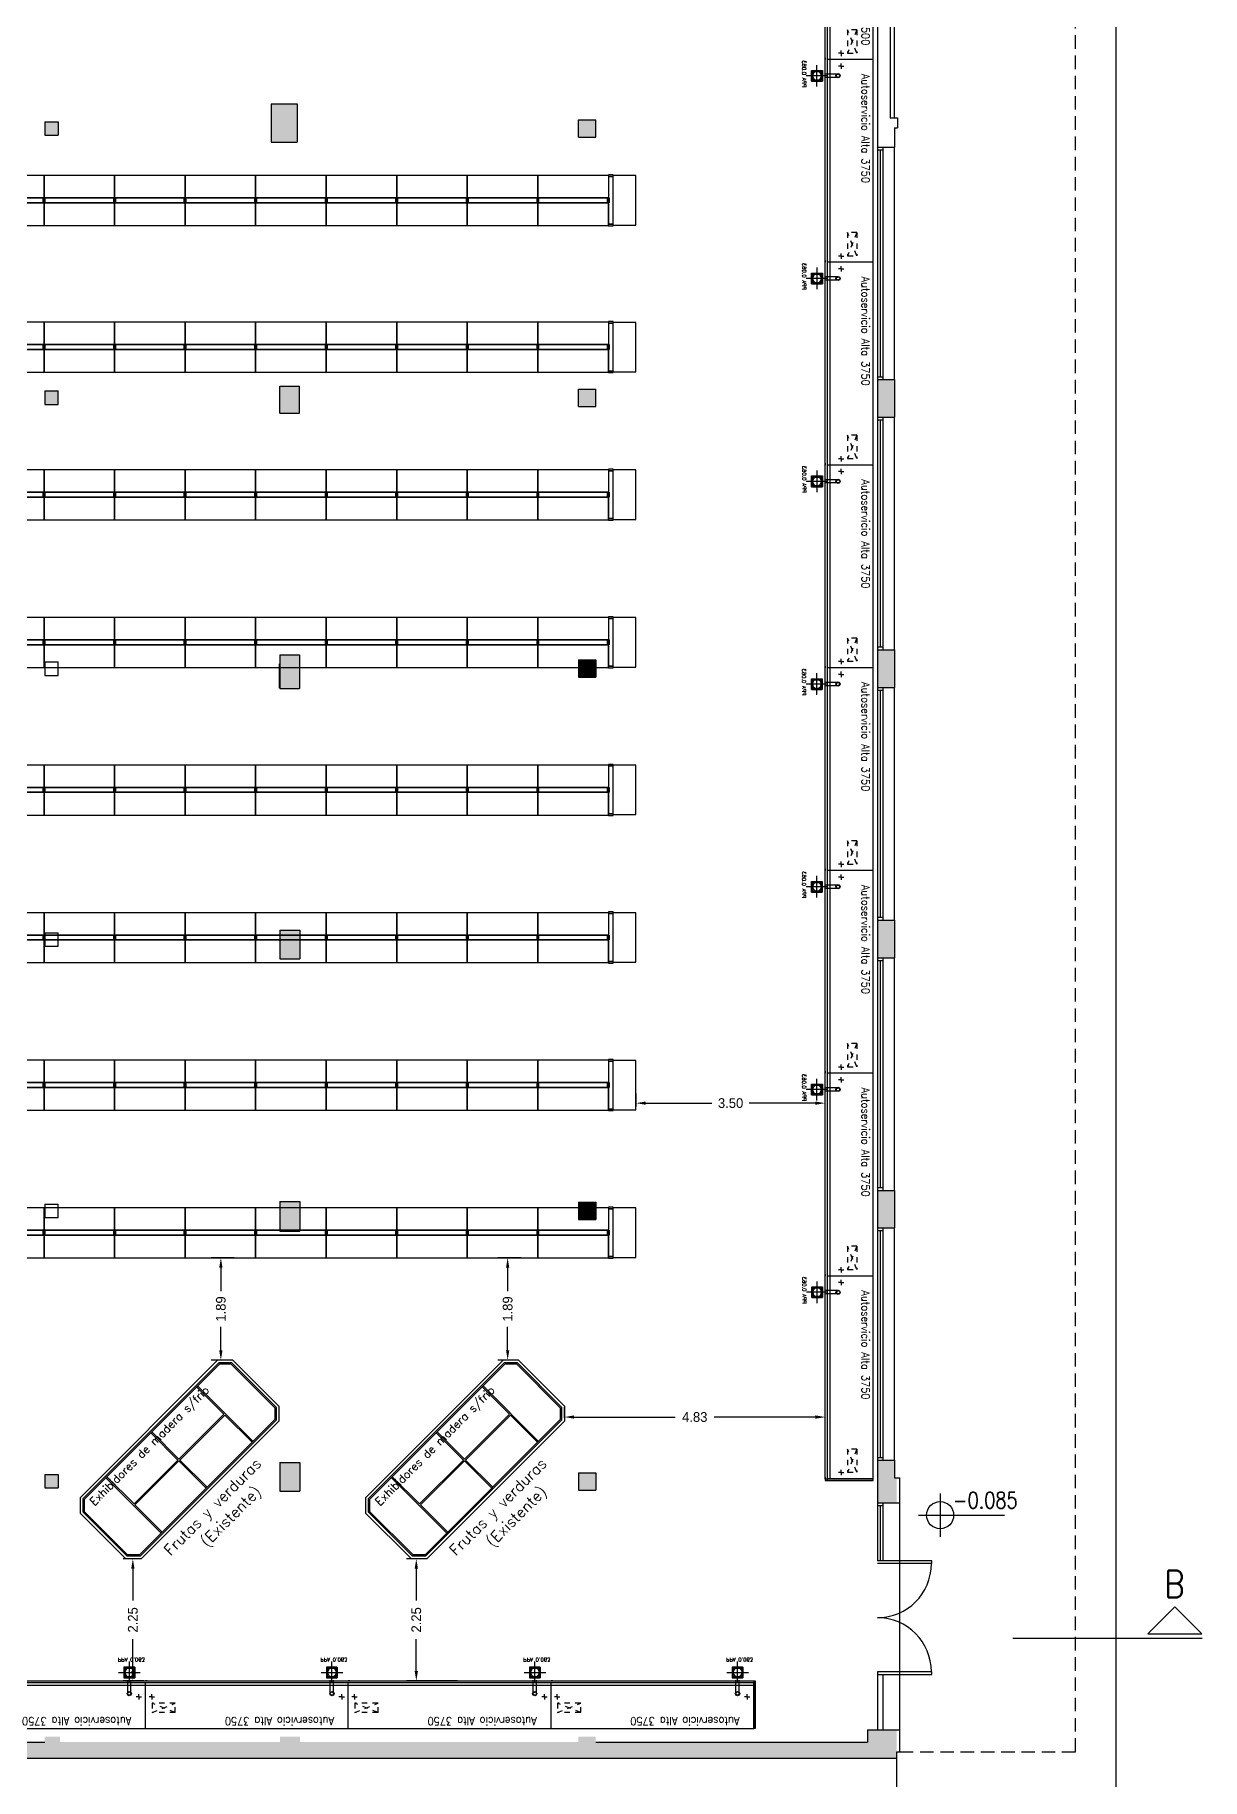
# Model space of a CAD drawing. Header units: metres. Extents: x 95 to 486, y 2972 to 3465.
# Drawn here: x 219.94 to 241.53, y 2992.31 to 3024.58 of the extents above; entities that cross this region are included whole.
import ezdxf
from ezdxf.enums import TextEntityAlignment as Align

# ---------------------------------------------------------------- set-up
doc = ezdxf.new("R2010")
doc.units = ezdxf.units.M
doc.linetypes.add('HIDDEN', pattern=[0.375, 0.25, -0.125])
doc.linetypes.add('TRATTEGGIATA2', pattern=[0.375, 0.25, -0.125])
for name, color, linetype in [('0_MUROS', 7, 'Continuous'), ('0_PUERTAS-VENTANAS', 3, 'Continuous'), ('C_COTAS', 5, 'Continuous'), ('E_EQUIPAMIENTO', 1, 'Continuous'), ('E_EXHIBIDORAS', 1, 'Continuous'), ('E_GONDOLAS', 1, 'Continuous'), ('I-EXHIBIDORAS', 10, 'HIDDEN'), ('I_DESAGUES', 224, 'Continuous'), ('T_TEXTOS', 3, 'Continuous'), ('T_TEXTOS-EQUIPAMIENTO', 5, 'Continuous')]:
    doc.layers.add(name, color=color, linetype=linetype)
doc.styles.add('ROMANS', font='romans.shx', dxfattribs={"width": 0.8, "height": 0.15})
doc.styles.add('TESTI15', font='romans.shx', dxfattribs={"width": 0.9, "height": 1.5})
doc.dimstyles.new('STANDARD$0', dxfattribs={"dimtxt": 0.2, "dimasz": 0.18, "dimexe": 0.18, "dimexo": 0.0625, "dimgap": 0.09, "dimtad": 0, "dimzin": 0, "dimdsep": 46, "dimtxsty": 'ROMANS', "dimblk": 'OBLIQUE', "dimsah": 1, "dimcen": 0.09, "dimse1": 1, "dimse2": 1, "dimadec": 0, "dimazin": 0, "dimtfac": 1, "dimtofl": 0, "dimtmove": 0, "dimatfit": 3, "dimldrblk": 'OBLIQUE', "dimfxl": 1, "dimtolj": 1, "dimtzin": 0, "dimarcsym": 0})

# ---------------------------------------------------------------- blocks, each defined once
blk = doc.blocks.new('3750')
at = {"layer": 'E_EXHIBIDORAS'}
for p, q in [((411945, 430550), (408195, 430550)), ((408195, 430550), (408195, 429700)), ((411945, 430550), (411945, 429700)), ((408317, 429960), (408267, 429960)), ((408317, 429960), (408317, 430010)), ((408317, 429960), (408317, 429910)), ((408317, 429960), (408367, 429960)), ((408455, 429902), (408467, 429930)), ((408467, 429874), (408455, 429902)), ((408467, 429930), (408495, 429942)), ((408495, 429862), (408467, 429874)), ((408495, 429942), (408524, 429931)), ((408524, 429874), (408495, 429862)), ((408524, 429931), (408535, 429902)), ((408535, 429902), (408524, 429874)), ((411830, 429960), (411780, 429960)), ((411830, 429960), (411830, 430010)), ((411830, 429960), (411830, 429910)), ((411830, 429960), (411880, 429960)), ((408195, 429700), (411945, 429700)), ((410695, 429665), (408195, 429665)), ((411915, 429665), (411945, 429665))]:
    blk.add_line(p, q, dxfattribs=at)
at = {"layer": 'E_EXHIBIDORAS', "linetype": 'TRATTEGGIATA2'}
for p, q in [((411395, 430250), (411825, 430250)), ((411395, 430250), (411825, 430080)), ((411825, 430250), (411395, 430080)), ((411395, 430250), (411395, 430080)), ((411395, 430080), (411825, 430080)), ((411825, 430080), (411825, 430250))]:
    blk.add_line(p, q, dxfattribs=at)
at = {"layer": 'E_EXHIBIDORAS', "color": 3}
for p, q in [((408195, 429752), (411945, 429752)), ((411945, 429665), (408195, 429665))]:
    blk.add_line(p, q, dxfattribs=at)
at = {"layer": 'E_EXHIBIDORAS', "color": 5, "style": 'TESTI15', "width": 0.9}
blk.add_text('Autoservicio Alta 3750', height=148, dxfattribs=at).set_placement((409469, 430417), align=Align.MIDDLE)
blk = doc.blocks.new('2500')
at = {"layer": 'E_EXHIBIDORAS'}
for p, q in [((411945, 428701), (409445, 428701)), ((409445, 428701), (409445, 427851)), ((411945, 428701), (411945, 427851)), ((409567, 428111), (409517, 428111)), ((409567, 428111), (409567, 428161)), ((409567, 428111), (409567, 428061)), ((409567, 428111), (409617, 428111)), ((411830, 428111), (411780, 428111)), ((411830, 428111), (411830, 428161)), ((411830, 428111), (411830, 428061)), ((411830, 428111), (411880, 428111)), ((409445, 427851), (411945, 427851)), ((409705, 428053), (409717, 428081)), ((409717, 428026), (409705, 428053)), ((409717, 428081), (409745, 428093)), ((409745, 428013), (409717, 428026)), ((409745, 428093), (409774, 428082)), ((409745, 427903), (409745, 428053)), ((409774, 428025), (409745, 428013)), ((409774, 428082), (409785, 428053)), ((409785, 428053), (409774, 428025)), ((411915, 427816), (411945, 427816))]:
    blk.add_line(p, q, dxfattribs=at)
at = {"layer": 'E_EXHIBIDORAS', "linetype": 'TRATTEGGIATA2'}
for p, q in [((411395, 428401), (411825, 428401)), ((411395, 428401), (411825, 428231)), ((411825, 428401), (411395, 428231)), ((411395, 428401), (411395, 428231)), ((411395, 428231), (411825, 428231)), ((411825, 428231), (411825, 428401))]:
    blk.add_line(p, q, dxfattribs=at)
at = {"layer": 'E_EXHIBIDORAS', "color": 3}
for p, q in [((409445, 427903), (411945, 427903)), ((411945, 427816), (409445, 427816))]:
    blk.add_line(p, q, dxfattribs=at)
at = {"layer": 'E_EXHIBIDORAS', "color": 5, "style": 'TESTI15', "width": 0.9}
blk.add_text('Autoservicio Alta 2500', height=148, dxfattribs=at).set_placement((410672, 428568), align=Align.MIDDLE)
blk = doc.blocks.new('ppa 0.063')
at = {"layer": 'I_DESAGUES'}
for p, q in [((344.607, -182.227), (344.607, -182.627)), ((344.407, -182.427), (344.807, -182.427)), ((344.507, -182.527), (344.507, -182.327)), ((344.507, -182.527), (344.507, -182.327)), ((344.507, -182.527), (344.507, -182.327)), ((344.507, -182.527), (344.507, -182.327)), ((344.507, -182.327), (344.707, -182.327)), ((344.707, -182.327), (344.507, -182.327)), ((344.707, -182.527), (344.507, -182.527)), ((344.507, -182.527), (344.707, -182.527)), ((344.687, -182.347), (344.527, -182.347)), ((344.527, -182.347), (344.527, -182.507)), ((344.527, -182.507), (344.687, -182.507)), ((344.687, -182.507), (344.687, -182.347)), ((344.707, -182.527), (344.707, -182.327))]:
    blk.add_line(p, q, dxfattribs=at)
blk.add_circle((344.607, -182.427), 0.0833, dxfattribs=at)
at = {"layer": 'I_DESAGUES', "style": 'ROMANS'}
blk.add_text('PPA 0.063', height=0.07, dxfattribs=at).set_placement((344.643, -182.664), align=Align.MIDDLE_CENTER)
blk = doc.blocks.new('TRAMO CENTRAL')
at = {"layer": 'E_GONDOLAS'}
for points in [[(1353.744, 558.952), (1355.049, 558.952), (1355.049, 559.372), (1353.744, 559.372)], [(1353.744, 558.862), (1355.049, 558.862), (1355.049, 558.442), (1353.744, 558.442)], [(1353.759, 558.862), (1355.034, 558.862), (1355.034, 558.952), (1353.759, 558.952)]]:
    blk.add_lwpolyline(points, close=True, dxfattribs=at)
at = {"layer": 'E_GONDOLAS', "color": 3}
for points in [[(1353.729, 558.862), (1353.759, 558.862), (1353.759, 558.952), (1353.729, 558.952)], [(1353.729, 558.952), (1353.759, 558.952), (1353.759, 558.862), (1353.729, 558.862)], [(1353.759, 558.952), (1355.034, 558.952), (1355.034, 558.862), (1353.759, 558.862)], [(1355.034, 558.862), (1355.064, 558.862), (1355.064, 558.952), (1355.034, 558.952)], [(1355.034, 558.952), (1355.064, 558.952), (1355.064, 558.862), (1355.034, 558.862)]]:
    blk.add_lwpolyline(points, close=True, dxfattribs=at)
blk = doc.blocks.new('PUNTERA')
at = {"layer": 'E_GONDOLAS'}
for p, q in [((1350.083, 558.73), (1349.168, 558.73)), ((1349.168, 558.73), (1349.168, 558.31)), ((1350.083, 558.31), (1350.083, 558.73))]:
    blk.add_line(p, q, dxfattribs=at)
at = {"layer": 'E_GONDOLAS', "color": 3}
for p, q in [((1350.068, 558.31), (1349.183, 558.31)), ((1349.183, 558.31), (1349.183, 558.22)), ((1349.183, 558.22), (1350.068, 558.22)), ((1350.068, 558.22), (1350.068, 558.31))]:
    blk.add_line(p, q, dxfattribs=at)
for points in [[(1349.153, 558.22), (1349.183, 558.22), (1349.183, 558.31), (1349.153, 558.31)], [(1350.068, 558.22), (1350.098, 558.22), (1350.098, 558.31), (1350.068, 558.31)]]:
    blk.add_lwpolyline(points, close=True, dxfattribs=at)
blk = doc.blocks.new('lateral derecho')
at = {"layer": 'E_EXHIBIDORAS', "color": 1}
for p, q in [((412153, 429715), (412153, 430550)), ((412153, 430550), (412153, 429700)), ((412153, 430550), (412153, 429700)), ((412153, 430550), (412153, 429700))]:
    blk.add_line(p, q, dxfattribs=at)
at = {"layer": 'E_EXHIBIDORAS'}
for p in [(412153, 429665), (412183, 430550)]:
    blk.add_line(p, (412153, 430550), dxfattribs=at)
at = {"layer": 'E_EXHIBIDORAS', "color": 3, "linetype": 'ByBlock'}
for p, q in [((412153, 429665), (412153, 430550)), ((412183, 429665), (412183, 430550)), ((412183, 429665), (412183, 430550)), ((412183, 429665), (412183, 430550)), ((412168, 429700), (412153, 429700)), ((412153, 429665), (412183, 429665))]:
    blk.add_line(p, q, dxfattribs=at)
at = {"layer": 'E_EXHIBIDORAS', "color": 3}
blk.add_line((412183, 429665), (412183, 430550), dxfattribs=at)
at = {"layer": 'E_EXHIBIDORAS', "color": 1, "linetype": 'ByBlock'}
blk.add_line((412183, 429665), (412183, 429715), dxfattribs=at)
at = {"layer": 'E_EXHIBIDORAS', "color": 3, "linetype": 'ByBlock'}
blk.add_arc((412167, 429716), 15.8, 272.9635, 357.0365, dxfattribs=at)
blk = doc.blocks.new('*D130')
at = {"layer": 'C_COTAS', "color": 0, "lineweight": -2, "transparency": 16777216}
for p, q in [((231.058, 3004.756), (231.058, 3004.997)), ((231.238, 3004.817), (232.463, 3004.817)), ((234.378, 3004.817), (233.153, 3004.817)), ((234.558, 3004.756), (234.558, 3004.997))]:
    blk.add_line(p, q, dxfattribs=at)
at = {"layer": 'C_COTAS', "color": 0, "transparency": 16777216}
for points in [[(231.238, 3004.847), (231.238, 3004.787), (231.058, 3004.817)], [(234.378, 3004.847), (234.378, 3004.787), (234.558, 3004.817)]]:
    blk.add_solid(points, dxfattribs=at)
at = {"layer": 'DEFPOINTS', "color": 0, "transparency": 16777216}
for p in [(234.558, 3004.817), (231.058, 3004.693), (234.558, 3004.693)]:
    blk.add_point(p, dxfattribs=at)
at = {"layer": 'C_COTAS', "color": 0, "transparency": 16777216, "insert": (232.808, 3004.817), "char_height": 0.18, "attachment_point": 5}
blk.add_mtext('\\A1;3.50', dxfattribs=at)
blk = doc.blocks.new('*D136')
at = {"layer": 'C_COTAS', "color": 0, "lineweight": -2, "transparency": 16777216}
for p, q in [((221.843, 2996.387), (221.571, 2996.387)), ((221.751, 2996.207), (221.751, 2995.62)), ((221.751, 2994.312), (221.751, 2994.9)), ((221.953, 2994.132), (221.571, 2994.132))]:
    blk.add_line(p, q, dxfattribs=at)
at = {"layer": 'C_COTAS', "color": 0, "transparency": 16777216}
for points in [[(221.721, 2996.207), (221.781, 2996.207), (221.751, 2996.387)], [(221.721, 2994.312), (221.781, 2994.312), (221.751, 2994.132)]]:
    blk.add_solid(points, dxfattribs=at)
at = {"layer": 'DEFPOINTS', "color": 0, "transparency": 16777216}
for p in [(221.751, 2996.387), (221.905, 2996.387), (222.015, 2994.132)]:
    blk.add_point(p, dxfattribs=at)
at = {"layer": 'C_COTAS', "color": 0, "transparency": 16777216, "insert": (221.751, 2995.26), "char_height": 0.18, "attachment_point": 5, "rotation": 90}
blk.add_mtext('\\A1;2.25', dxfattribs=at)
blk = doc.blocks.new('*D137')
at = {"layer": 'C_COTAS', "color": 0, "lineweight": -2, "transparency": 16777216}
for p, q in [((227.124, 2996.387), (226.814, 2996.387)), ((226.994, 2996.207), (226.994, 2995.62)), ((226.994, 2994.312), (226.994, 2994.9)), ((227.756, 2994.132), (226.814, 2994.132))]:
    blk.add_line(p, q, dxfattribs=at)
at = {"layer": 'C_COTAS', "color": 0, "transparency": 16777216}
for points in [[(226.964, 2996.207), (227.024, 2996.207), (226.994, 2996.387)], [(226.964, 2994.312), (227.024, 2994.312), (226.994, 2994.132)]]:
    blk.add_solid(points, dxfattribs=at)
at = {"layer": 'DEFPOINTS', "color": 0, "transparency": 16777216}
for p in [(226.994, 2996.387), (227.187, 2996.387), (227.819, 2994.132)]:
    blk.add_point(p, dxfattribs=at)
at = {"layer": 'C_COTAS', "color": 0, "transparency": 16777216, "insert": (226.994, 2995.26), "char_height": 0.18, "attachment_point": 5, "rotation": 90}
blk.add_mtext('\\A1;2.25', dxfattribs=at)
blk = doc.blocks.new('*D138')
at = {"layer": 'C_COTAS', "color": 0, "lineweight": -2, "transparency": 16777216}
for p, q in [((228.934, 3001.956), (228.504, 3001.956)), ((228.684, 3001.776), (228.684, 3001.34)), ((228.684, 3000.244), (228.684, 3000.68)), ((228.822, 3000.064), (228.504, 3000.064))]:
    blk.add_line(p, q, dxfattribs=at)
at = {"layer": 'C_COTAS', "color": 0, "transparency": 16777216}
for points in [[(228.654, 3001.776), (228.714, 3001.776), (228.684, 3001.956)], [(228.654, 3000.244), (228.714, 3000.244), (228.684, 3000.064)]]:
    blk.add_solid(points, dxfattribs=at)
at = {"layer": 'DEFPOINTS', "color": 0, "transparency": 16777216}
for p in [(228.684, 3001.956), (228.996, 3001.956), (228.884, 3000.064)]:
    blk.add_point(p, dxfattribs=at)
at = {"layer": 'C_COTAS', "color": 0, "transparency": 16777216, "insert": (228.684, 3001.01), "char_height": 0.18, "attachment_point": 5, "rotation": 90}
blk.add_mtext('\\A1;1.89', dxfattribs=at)
blk = doc.blocks.new('*D139')
at = {"layer": 'C_COTAS', "color": 0, "lineweight": -2, "transparency": 16777216}
for p, q in [((223.628, 3001.956), (223.199, 3001.956)), ((223.379, 3001.776), (223.379, 3001.34)), ((223.379, 3000.244), (223.379, 3000.68)), ((223.54, 3000.064), (223.199, 3000.064))]:
    blk.add_line(p, q, dxfattribs=at)
at = {"layer": 'C_COTAS', "color": 0, "transparency": 16777216}
for points in [[(223.349, 3001.776), (223.409, 3001.776), (223.379, 3001.956)], [(223.349, 3000.244), (223.409, 3000.244), (223.379, 3000.064)]]:
    blk.add_solid(points, dxfattribs=at)
at = {"layer": 'DEFPOINTS', "color": 0, "transparency": 16777216}
for p in [(223.379, 3001.956), (223.69, 3001.956), (223.602, 3000.064)]:
    blk.add_point(p, dxfattribs=at)
at = {"layer": 'C_COTAS', "color": 0, "transparency": 16777216, "insert": (223.379, 3001.01), "char_height": 0.18, "attachment_point": 5, "rotation": 90}
blk.add_mtext('\\A1;1.89', dxfattribs=at)
blk = doc.blocks.new('*D142')
at = {"layer": 'C_COTAS', "color": 0, "lineweight": -2, "transparency": 16777216}
for p, q in [((229.733, 2998.995), (229.733, 2999.191)), ((229.913, 2999.011), (231.785, 2999.011)), ((234.378, 2999.011), (232.505, 2999.011)), ((234.558, 2998.961), (234.558, 2999.191))]:
    blk.add_line(p, q, dxfattribs=at)
at = {"layer": 'C_COTAS', "color": 0, "transparency": 16777216}
for points in [[(229.913, 2999.041), (229.913, 2998.981), (229.733, 2999.011)], [(234.378, 2999.041), (234.378, 2998.981), (234.558, 2999.011)]]:
    blk.add_solid(points, dxfattribs=at)
at = {"layer": 'DEFPOINTS', "color": 0, "transparency": 16777216}
for p in [(234.558, 2999.011), (229.733, 2998.933), (234.558, 2998.898)]:
    blk.add_point(p, dxfattribs=at)
at = {"layer": 'C_COTAS', "color": 0, "transparency": 16777216, "insert": (232.145, 2999.011), "char_height": 0.18, "attachment_point": 5}
blk.add_mtext('\\A1;4.83', dxfattribs=at)

msp = doc.modelspace()

# ---------------------------------------------------------------- hatches: boundary and pattern name
at = {"layer": '0_MUROS'}
h = msp.add_hatch(color=256, dxfattribs=at)
h.dxf.hatch_style = 1
h.paths.add_polyline_path([(220.3724, 3022.9693), (220.1224, 3022.9693), (220.1224, 3022.7193), (220.3724, 3022.7193)])
h.paths.add_polyline_path([(224.7924, 3023.2993), (224.3124, 3023.2993), (224.3124, 3022.5893), (224.7924, 3022.5893)])
h.paths.add_polyline_path([(230.3124, 3023.0043), (229.9924, 3023.0043), (229.9924, 3022.6843), (230.3124, 3022.6843)])
h.paths.add_polyline_path([(230.3124, 3018.0243), (229.9924, 3018.0243), (229.9924, 3017.7043), (230.3124, 3017.7043)])
h.paths.add_polyline_path([(224.8324, 3018.0793), (224.4724, 3018.0793), (224.4724, 3017.5793), (224.8324, 3017.5793)])
h.paths.add_polyline_path([(220.3724, 3017.9893), (220.1224, 3017.9893), (220.1224, 3017.7393), (220.3724, 3017.7393)])
for points in [[(235.8424, 3018.1993), (235.5224, 3018.1993), (235.5224, 3017.5043), (235.8424, 3017.5043)], [(224.8324, 3013.1093), (224.4724, 3013.1093), (224.4724, 3012.4893), (224.8324, 3012.4893)], [(230.3124, 3013.0143), (229.9924, 3013.0143), (229.9924, 3012.6943), (230.3124, 3012.6943)], [(230.3124, 3002.9843), (229.9924, 3002.9843), (229.9924, 3002.6643), (230.3124, 3002.6643)], [(216.0624, 2992.6993), (235.8824, 2992.6993), (235.8819, 2993.2243), (235.3424, 2993.2243), (235.3424, 2992.9993), (230.3124, 2992.9993), (230.3124, 2993.0993), (229.9924, 2993.0993), (229.9924, 2992.9993), (224.8424, 2992.9993), (224.8424, 2993.0993), (224.4724, 2993.0993), (224.4724, 2992.9993), (220.4026, 2992.9993), (220.4026, 2993.0993), (220.1224, 2993.0993), (220.1224, 2992.9993), (216.2124, 2992.9993), (216.2124, 2993.0993), (215.8824, 2993.0993), (215.8824, 2992.9793), (215.6324, 2992.9793), (215.6324, 2992.6793), (215.7624, 2992.6793), (215.7624, 2988.2393), (215.6324, 2988.2393), (215.6324, 2987.9393), (215.7624, 2987.9393), (215.7624, 2978.2643), (215.6324, 2978.2643), (215.6324, 2978.0243), (215.6024, 2978.0243), (215.6024, 2977.8993), (215.7724, 2977.8993), (215.7724, 2977.6293), (216.0624, 2977.6293)]]:
    msp.add_hatch(color=256, dxfattribs=at).paths.add_polyline_path(points)
h = msp.add_hatch(color=256, dxfattribs=at)
h.paths.add_polyline_path([(235.8424, 3013.2043), (235.5224, 3013.2043), (235.5224, 3012.5043), (235.8424, 3012.5043)])
h.paths.add_polyline_path([(235.8424, 3008.2043), (235.5224, 3008.2043), (235.5224, 3007.5043), (235.8424, 3007.5043)])
h.paths.add_polyline_path([(235.8424, 3003.2043), (235.5224, 3003.2043), (235.5224, 3002.5093), (235.8424, 3002.5093)])
h.paths.add_polyline_path([(235.878, 2997.8843), (235.8424, 2997.8843), (235.8424, 2998.2143), (235.5224, 2998.2143), (235.5224, 2997.4243), (235.8784, 2997.4243)])
h = msp.add_hatch(color=256, dxfattribs=at)
h.paths.add_polyline_path([(224.8424, 3008.0193), (224.4724, 3008.0193), (224.4724, 3007.4893), (224.8424, 3007.4893)])
h.paths.add_polyline_path([(224.4724, 3002.7793), (224.4724, 3002.4467), (224.808, 3002.4467), (224.808, 3002.7793)])
h.paths.add_polyline_path([(224.808, 3002.8793), (224.808, 3002.9993), (224.4724, 3002.9993), (224.4724, 3002.8793)])
h.paths.add_polyline_path([(224.8424, 3002.7793), (224.808, 3002.7793), (224.808, 3002.4467), (224.8424, 3002.4467)])
h.paths.add_polyline_path([(224.808, 3002.8793), (224.8424, 3002.8793), (224.8424, 3002.9993), (224.808, 3002.9993)])
h.paths.add_polyline_path([(224.4724, 2998.1693), (224.4724, 2997.6393), (224.8424, 2997.6393), (224.8424, 2998.1693)])
h.paths.add_polyline_path([(224.8424, 3002.7793), (224.8424, 3002.8793), (224.4724, 3002.8793), (224.4724, 3002.7793)])
h.paths.add_polyline_path([(223.0042, 2995.471), (225.8327, 2995.471), (225.8327, 2995.871), (223.0042, 2995.871)], flags=9)
h = msp.add_hatch(color=256, dxfattribs=at)
h.paths.add_polyline_path([(220.3724, 2997.9493), (220.1224, 2997.9493), (220.1224, 2997.6993), (220.3724, 2997.6993)])
h.paths.add_polyline_path([(230.3124, 2997.9793), (229.9924, 2997.9793), (229.9924, 2997.6593), (230.3124, 2997.6593)])

# ---------------------------------------------------------------- linework, layer by layer
at = {"layer": '0_MUROS', "color": 4}
msp.add_line((239.9424, 2979.5293), (239.9424, 3056.6546), dxfattribs=at)
at = {"layer": '0_MUROS', "color": 2, "linetype": 'HIDDEN'}
for p, q in [((239.1874, 2992.8193), (239.1874, 3028.0993)), ((235.9374, 2992.8193), (239.1874, 2992.8193))]:
    msp.add_line(p, q, dxfattribs=at)
at = {"layer": '0_MUROS'}
for p, q in [((235.5224, 3027.4993), (235.5224, 3022.4993)), ((235.7624, 3027.5193), (235.7624, 3023.0393)), ((224.3124, 3023.2993), (224.7924, 3023.2993)), ((224.3124, 3023.2993), (224.3124, 3022.5893)), ((224.7924, 3023.2993), (224.7924, 3022.5893)), ((220.1224, 3022.9693), (220.3724, 3022.9693)), ((220.1224, 3022.9693), (220.1224, 3022.7193)), ((220.3724, 3022.9693), (220.3724, 3022.7193)), ((229.9924, 3022.6843), (229.9924, 3023.0043)), ((229.9924, 3023.0043), (230.3124, 3023.0043)), ((230.3124, 3022.6843), (230.3124, 3023.0043)), ((235.7624, 3023.0393), (235.8924, 3023.0393)), ((235.8924, 3023.0393), (235.8924, 3022.8593)), ((220.1224, 3022.7193), (220.3724, 3022.7193)), ((224.3124, 3022.5893), (224.7924, 3022.5893)), ((229.9924, 3022.6843), (230.3124, 3022.6843)), ((235.8424, 3022.8593), (235.8924, 3022.8593)), ((235.8424, 3022.8593), (235.8424, 3022.4993)), ((235.5224, 3022.4993), (235.8424, 3022.4993)), ((224.4724, 3018.0793), (224.8324, 3018.0793)), ((224.4724, 3017.5793), (224.4724, 3018.0793)), ((224.8324, 3017.5793), (224.8324, 3018.0793)), ((235.5224, 3018.1993), (235.5224, 3017.5043)), ((235.5224, 3018.1993), (235.8424, 3018.1993)), ((235.8424, 3018.1993), (235.8424, 3017.5043)), ((220.1224, 3017.9893), (220.1224, 3017.7393)), ((220.1224, 3017.9893), (220.3724, 3017.9893)), ((220.1224, 3017.7393), (220.3724, 3017.7393)), ((220.3724, 3017.7393), (220.3724, 3017.9893)), ((229.9924, 3017.7043), (229.9924, 3018.0243)), ((229.9924, 3018.0243), (230.3124, 3018.0243)), ((230.3124, 3017.7043), (230.3124, 3018.0243)), ((224.4724, 3017.5793), (224.8324, 3017.5793)), ((229.9924, 3017.7043), (230.3124, 3017.7043)), ((235.5224, 3017.5043), (235.8424, 3017.5043)), ((235.5224, 3013.2043), (235.8424, 3013.2043)), ((235.5224, 3013.2043), (235.5224, 3012.5043)), ((235.8424, 3013.2043), (235.8424, 3012.5043)), ((220.1224, 3012.9793), (220.3724, 3012.9793)), ((220.1224, 3012.9793), (220.1224, 3012.7293)), ((220.3724, 3012.7293), (220.3724, 3012.9793)), ((224.4724, 3013.1093), (224.8324, 3013.1093)), ((224.4724, 3013.1093), (224.4724, 3012.4893)), ((224.8324, 3013.1093), (224.8324, 3012.4893)), ((229.9924, 3013.0143), (229.9924, 3012.6943)), ((229.9924, 3013.0143), (230.3124, 3013.0143)), ((230.3124, 3013.0143), (230.3124, 3012.6943)), ((220.1224, 3012.7293), (220.3724, 3012.7293)), ((229.9924, 3012.6943), (230.3124, 3012.6943)), ((224.4724, 3012.4893), (224.8324, 3012.4893)), ((235.5224, 3012.5043), (235.8424, 3012.5043)), ((235.5224, 3008.2043), (235.8424, 3008.2043)), ((235.5224, 3008.2043), (235.5224, 3007.5043)), ((235.8424, 3008.2043), (235.8424, 3007.5043)), ((220.1224, 3007.9693), (220.3724, 3007.9693)), ((220.1224, 3007.9693), (220.1224, 3007.7193)), ((220.1224, 3007.7193), (220.3724, 3007.7193)), ((220.3724, 3007.7193), (220.3724, 3007.9693)), ((224.4724, 3008.0193), (224.8324, 3008.0193)), ((224.4724, 3008.0193), (224.4724, 3007.4893)), ((224.4724, 3008.0193), (224.8424, 3008.0193)), ((224.8424, 3008.0193), (224.8424, 3007.4893)), ((224.4724, 3007.4893), (224.8424, 3007.4893)), ((235.5224, 3007.5043), (235.8424, 3007.5043)), ((235.5224, 3007.5043), (235.8424, 3007.5043)), ((235.5224, 3003.2043), (235.5224, 3002.5093)), ((235.5224, 3003.2043), (235.8424, 3003.2043)), ((235.8424, 3003.2043), (235.8424, 3002.5093)), ((220.1224, 3002.9493), (220.1224, 3002.6993)), ((220.1224, 3002.9493), (220.3724, 3002.9493)), ((220.1224, 3002.9493), (220.3724, 3002.9493)), ((220.3724, 3002.6993), (220.3724, 3002.9493)), ((224.4724, 3002.9993), (224.4724, 3002.4467)), ((224.4724, 3002.9993), (224.8424, 3002.9993)), ((224.8424, 3002.9993), (224.8424, 3002.4467)), ((229.9924, 3002.9843), (229.9924, 3002.6643)), ((229.9924, 3002.9843), (230.3124, 3002.9843)), ((230.3124, 3002.9843), (230.3124, 3002.6643)), ((220.1224, 3002.6993), (220.3724, 3002.6993)), ((229.9924, 3002.6643), (230.3124, 3002.6643)), ((224.4724, 3002.4467), (224.8424, 3002.4467)), ((235.5224, 3002.5093), (235.8424, 3002.5093)), ((224.4724, 2998.1693), (224.4724, 2997.6393)), ((224.4724, 2998.1693), (224.8424, 2998.1693)), ((224.8424, 2998.1693), (224.8424, 2997.6393)), ((235.5224, 2998.2143), (235.8424, 2998.2143)), ((235.5224, 2998.2143), (235.5224, 2997.4243)), ((235.8424, 2998.2143), (235.8424, 2997.8843)), ((220.1224, 2997.9493), (220.3724, 2997.9493)), ((220.1224, 2997.9493), (220.1224, 2997.6993)), ((220.3724, 2997.9493), (220.3724, 2997.6993)), ((229.9924, 2997.9793), (230.3124, 2997.9793)), ((229.9924, 2997.9793), (229.9924, 2997.6593)), ((230.3124, 2997.9793), (230.3124, 2997.6593)), ((235.8424, 2997.8843), (235.9374, 2997.8843)), ((235.9374, 2997.4243), (235.9374, 2997.8843)), ((220.1224, 2997.6993), (220.3724, 2997.6993)), ((224.4724, 2997.6393), (224.8424, 2997.6393)), ((229.9924, 2997.6593), (230.3124, 2997.6593)), ((235.5224, 2997.4243), (235.9374, 2997.4243)), ((235.3424, 2993.2243), (235.3424, 2992.9993)), ((235.3424, 2993.2243), (235.9374, 2993.2243)), ((235.9374, 2992.8193), (235.9374, 2993.2243)), ((216.2124, 2992.9993), (220.1224, 2992.9993)), ((230.3124, 2992.9993), (235.3424, 2992.9993)), ((216.0624, 2992.6993), (235.8824, 2992.6993)), ((235.8824, 2992.8193), (235.9374, 2992.8193)), ((235.8824, 2992.6993), (235.8824, 2992.8193))]:
    msp.add_line(p, q, dxfattribs=at)
at = {"layer": '0_MUROS', "color": 2}
for p, q in [((235.8424, 3023.0393), (235.8424, 3027.5193)), ((235.8424, 3018.1993), (235.8424, 3022.4993)), ((235.8424, 3013.2043), (235.8424, 3017.5043)), ((235.8424, 3008.2043), (235.8424, 3012.5043)), ((235.8424, 3003.2043), (235.8424, 3007.5043)), ((235.8424, 2998.2143), (235.8424, 3002.5093)), ((235.9374, 2993.2243), (235.9374, 2997.4243))]:
    msp.add_line(p, q, dxfattribs=at)
at = {"layer": '0_MUROS', "color": 5}
msp.add_line((235.8824, 2980.5093), (235.8824, 2992.6993), dxfattribs=at)
at = {"layer": '0_PUERTAS-VENTANAS'}
for p, q in [((235.5224, 3022.4993), (235.5224, 3018.1993)), ((235.5224, 3022.4493), (235.6224, 3022.4493)), ((235.5724, 3022.4493), (235.5724, 3018.2493)), ((235.6224, 3022.4993), (235.6224, 3018.1993)), ((235.5224, 3018.2493), (235.6224, 3018.2493)), ((235.5224, 3017.5043), (235.5224, 3013.2043)), ((235.5224, 3017.4543), (235.6224, 3017.4543)), ((235.5724, 3017.4543), (235.5724, 3013.2543)), ((235.6224, 3017.5043), (235.6224, 3013.2043)), ((235.5224, 3013.2543), (235.6224, 3013.2543)), ((235.5224, 3012.5043), (235.5224, 3008.2043)), ((235.5224, 3012.4543), (235.6224, 3012.4543)), ((235.5724, 3012.4543), (235.5724, 3008.2543)), ((235.6224, 3012.5043), (235.6224, 3008.2043)), ((235.5224, 3008.2543), (235.6224, 3008.2543)), ((235.5224, 3007.5043), (235.5224, 3003.2043)), ((235.5224, 3007.4543), (235.6224, 3007.4543)), ((235.5724, 3007.4543), (235.5724, 3003.2543)), ((235.6224, 3007.5043), (235.6224, 3003.2043)), ((235.5224, 3003.2543), (235.6224, 3003.2543)), ((235.5224, 3002.5093), (235.5224, 2998.2143)), ((235.5224, 3002.4593), (235.6224, 3002.4593)), ((235.5724, 3002.4593), (235.5724, 2998.2643)), ((235.6224, 3002.5093), (235.6224, 2998.2143)), ((235.5224, 2998.2643), (235.6224, 2998.2643)), ((235.5224, 2997.4243), (235.5224, 2996.3496)), ((235.6224, 2997.4243), (235.6224, 2996.3496)), ((235.5224, 2997.3743), (235.6224, 2997.3743)), ((235.5724, 2997.3743), (235.5724, 2996.3496)), ((236.5308, 2996.3496), (235.5224, 2996.3496)), ((236.5308, 2996.2996), (235.5224, 2996.2996)), ((236.5308, 2996.2996), (236.5308, 2996.3496)), ((235.5224, 2994.2996), (235.5224, 2993.2243)), ((236.5308, 2994.2996), (235.5224, 2994.2996)), ((235.5224, 2994.2496), (235.6224, 2994.2496)), ((235.5308, 2994.2496), (236.5308, 2994.2496)), ((235.6224, 2994.2496), (235.6224, 2993.2243)), ((236.5308, 2994.2496), (236.5308, 2994.2996))]:
    msp.add_line(p, q, dxfattribs=at)
at = {"layer": '0_PUERTAS-VENTANAS', "color": 5}
for centre, start, end in [((235.5224, 2996.2996), 270, 0), ((235.5224, 2994.2996), 0, 90)]:
    msp.add_arc(centre, 1, start, end, dxfattribs=at)
at = {"layer": 'C_COTAS', "color": 3}
for p, q in [((236.6837, 2997.5966), (236.6837, 2996.7966)), ((236.2837, 2997.1966), (237.8721, 2997.1966))]:
    msp.add_line(p, q, dxfattribs=at)
at = {"layer": 'C_COTAS', "color": 5}
for p, q in [((241.0264, 2995.5009), (240.5264, 2995.0009)), ((241.0264, 2995.5009), (241.5264, 2995.0009)), ((238.0297, 2994.9205), (241.5297, 2994.9205)), ((240.5264, 2995.0009), (241.5264, 2995.0009))]:
    msp.add_line(p, q, dxfattribs=at)
at = {"layer": 'C_COTAS', "color": 3}
msp.add_circle((236.6837, 2997.1966), 0.25, dxfattribs=at)
at = {"layer": 'E_EQUIPAMIENTO', "color": 2}
for p, q in [((223.3195, 3000.0639), (220.7739, 2997.5183)), ((223.3402, 3000.0139), (220.8239, 2997.4976)), ((223.6024, 3000.0639), (223.3195, 3000.0639)), ((223.5817, 3000.0139), (223.3402, 3000.0139)), ((223.5817, 3000.0139), (224.4009, 2999.1946)), ((223.6024, 3000.0639), (224.4509, 2999.2153)), ((228.6012, 3000.0639), (226.0556, 2997.5183)), ((228.6219, 3000.0139), (226.1056, 2997.4976)), ((228.8841, 3000.0639), (228.6012, 3000.0639)), ((228.8633, 3000.0139), (228.6219, 3000.0139)), ((228.8633, 3000.0139), (229.6826, 2999.1946)), ((228.8841, 3000.0639), (229.7326, 2999.2153)), ((224.4009, 2999.1946), (224.4009, 2998.9532)), ((224.4509, 2999.2153), (224.4509, 2998.9325)), ((229.6826, 2999.1946), (229.6826, 2998.9532)), ((229.7326, 2999.2153), (229.7326, 2998.9325)), ((224.4009, 2998.9532), (221.8846, 2996.4369)), ((224.4509, 2998.9325), (221.9053, 2996.3869)), ((229.6826, 2998.9532), (227.1663, 2996.4369)), ((229.7326, 2998.9325), (227.187, 2996.3869)), ((220.7739, 2997.5183), (220.7739, 2997.2354)), ((220.8239, 2997.4976), (220.8239, 2997.2562)), ((226.0556, 2997.5183), (226.0556, 2997.2354)), ((226.1056, 2997.4976), (226.1056, 2997.2562)), ((220.7739, 2997.2354), (221.6225, 2996.3869)), ((220.8239, 2997.2562), (221.6432, 2996.4369)), ((226.0556, 2997.2354), (226.9042, 2996.3869)), ((226.1056, 2997.2562), (226.9249, 2996.4369)), ((221.8846, 2996.4369), (221.6432, 2996.4369)), ((227.1663, 2996.4369), (226.9249, 2996.4369)), ((221.9053, 2996.3869), (221.6225, 2996.3869)), ((227.187, 2996.3869), (226.9042, 2996.3869))]:
    msp.add_line(p, q, dxfattribs=at)
at = {"layer": 'E_EQUIPAMIENTO'}
for p, q in [((223.3506, 2999.9889), (220.8489, 2997.4872)), ((223.5713, 2999.9889), (223.3506, 2999.9889)), ((223.5713, 2999.9889), (224.3759, 2999.1843)), ((228.6323, 2999.9889), (226.1306, 2997.4872)), ((228.853, 2999.9889), (228.6323, 2999.9889)), ((228.853, 2999.9889), (229.6576, 2999.1843)), ((222.9306, 2999.5689), (223.4344, 2999.0651)), ((222.9483, 2999.5866), (223.9736, 2998.5613)), ((228.2123, 2999.5689), (228.7161, 2999.0651)), ((228.23, 2999.5866), (229.2553, 2998.5613)), ((223.4344, 2999.0651), (222.6036, 2998.2342)), ((223.4521, 2999.0474), (222.6213, 2998.2166)), ((223.4521, 2999.0474), (223.9559, 2998.5436)), ((224.3759, 2999.1843), (224.3759, 2998.9636)), ((228.7161, 2999.0651), (227.8853, 2998.2342)), ((228.7338, 2999.0474), (227.9029, 2998.2166)), ((228.7338, 2999.0474), (229.2376, 2998.5436)), ((229.6576, 2999.1843), (229.6576, 2998.9636)), ((224.3759, 2998.9636), (221.8742, 2996.4619)), ((222.0821, 2998.7204), (222.5859, 2998.2166)), ((222.0998, 2998.7381), (222.6036, 2998.2342)), ((229.6576, 2998.9636), (227.1559, 2996.4619)), ((227.3638, 2998.7204), (227.8676, 2998.2166)), ((227.3815, 2998.7381), (227.8853, 2998.2342)), ((222.5859, 2998.2166), (221.7727, 2997.4034)), ((222.6036, 2998.1989), (221.7904, 2997.3857)), ((222.6036, 2998.1989), (223.1074, 2997.6951)), ((222.6213, 2998.2166), (223.1251, 2997.7127)), ((227.8676, 2998.2166), (227.0544, 2997.4034)), ((227.8853, 2998.1989), (227.0721, 2997.3857)), ((227.8853, 2998.1989), (228.3891, 2997.6951)), ((227.9029, 2998.2166), (228.4068, 2997.7127)), ((221.2512, 2997.8895), (222.2765, 2996.8642)), ((221.2689, 2997.9072), (221.7727, 2997.4034)), ((226.5329, 2997.8895), (227.5582, 2996.8642)), ((226.5506, 2997.9072), (227.0544, 2997.4034)), ((220.8489, 2997.4872), (220.8489, 2997.2665)), ((226.1306, 2997.4872), (226.1306, 2997.2665)), ((220.8489, 2997.2665), (221.6535, 2996.4619)), ((221.7904, 2997.3857), (222.2942, 2996.8819)), ((226.1306, 2997.2665), (226.9352, 2996.4619)), ((227.0721, 2997.3857), (227.5759, 2996.8819)), ((221.8742, 2996.4619), (221.6535, 2996.4619)), ((227.1559, 2996.4619), (226.9352, 2996.4619))]:
    msp.add_line(p, q, dxfattribs=at)
at = {"layer": 'E_GONDOLAS'}
msp.add_line((224.4549, 3012.9427), (224.4549, 3012.4927), dxfattribs=at)
msp.add_line((224.4549, 3012.9427), (224.4549, 3012.4927), dxfattribs=at)
at = {"layer": 'I-EXHIBIDORAS'}
for p, q in [((234.7961, 3023.8487), (234.4802, 3023.8487)), ((234.7961, 3023.7887), (234.4802, 3023.7887)), ((234.7966, 3020.1009), (234.4807, 3020.1009)), ((234.7966, 3020.0409), (234.4807, 3020.0409)), ((234.7973, 3016.3473), (234.4814, 3016.3473)), ((234.7973, 3016.2873), (234.4814, 3016.2873)), ((234.7937, 3012.5985), (234.4778, 3012.5985)), ((234.7937, 3012.5385), (234.4778, 3012.5385)), ((234.7943, 3008.8496), (234.4785, 3008.8496)), ((234.7943, 3008.7896), (234.4785, 3008.7896)), ((234.7953, 3005.0989), (234.4795, 3005.0989)), ((234.7953, 3005.0389), (234.4795, 3005.0389)), ((234.7994, 3001.35), (234.4836, 3001.35)), ((234.7994, 3001.29), (234.4836, 3001.29)), ((221.6562, 2993.8964), (221.6562, 2994.2122)), ((221.7162, 2993.8964), (221.7162, 2994.2122)), ((225.4031, 2993.897), (225.4031, 2994.2129)), ((225.4631, 2993.897), (225.4631, 2994.2129)), ((229.1574, 2993.8964), (229.1574, 2994.2122)), ((229.2174, 2993.8964), (229.2174, 2994.2122)), ((232.9063, 2993.8972), (232.9063, 2994.213)), ((232.9663, 2993.8972), (232.9663, 2994.213))]:
    msp.add_line(p, q, dxfattribs=at)
for centre in [(234.7961, 3023.8187), (234.7966, 3020.0709), (234.7973, 3016.3173), (234.7937, 3012.5685), (234.7943, 3008.8196), (234.7953, 3005.0689), (234.7994, 3001.32), (221.6862, 2993.8964), (225.4331, 2993.897), (229.1874, 2993.8964), (232.9363, 2993.8972)]:
    msp.add_circle(centre, 0.03, dxfattribs=at)

# ---------------------------------------------------------------- block references
at = {"layer": '0_MUROS', "xscale": -1}
for p in [(1573.8514, 2462.6086), (1575.1564, 2462.6086), (1576.4614, 2462.6086), (1577.7664, 2462.6086), (1579.0714, 2462.6086), (1580.3764, 2462.6086), (1581.6814, 2462.6086), (1582.9864, 2462.6086), (1584.2914, 2462.6086), (1573.8514, 2459.8939), (1575.1564, 2459.8939), (1576.4614, 2459.8939), (1577.7664, 2459.8939), (1579.0714, 2459.8939), (1580.3764, 2459.8939), (1581.6814, 2459.8939), (1582.9864, 2459.8939), (1584.2914, 2459.8939), (1573.8514, 2457.1639), (1575.1564, 2457.1639), (1576.4614, 2457.1639), (1577.7664, 2457.1639), (1579.0714, 2457.1639), (1580.3764, 2457.1639), (1581.6814, 2457.1639), (1582.9864, 2457.1639), (1584.2914, 2457.1639), (1573.8514, 2454.4339), (1575.1564, 2454.4339), (1576.4614, 2454.4339), (1577.7664, 2454.4339), (1579.0714, 2454.4339), (1580.3764, 2454.4339), (1581.6814, 2454.4339), (1582.9864, 2454.4339), (1584.2914, 2454.4339), (1573.8514, 2451.7039), (1575.1564, 2451.7039), (1576.4614, 2451.7039), (1577.7664, 2451.7039), (1579.0714, 2451.7039), (1580.3764, 2451.7039), (1581.6814, 2451.7039), (1582.9864, 2451.7039), (1584.2914, 2451.7039), (1573.8514, 2448.9739), (1575.1564, 2448.9739), (1576.4614, 2448.9739), (1577.7664, 2448.9739), (1579.0714, 2448.9739), (1580.3764, 2448.9739), (1581.6814, 2448.9739), (1582.9864, 2448.9739), (1584.2914, 2448.9739), (1573.8514, 2446.2439), (1575.1564, 2446.2439), (1576.4614, 2446.2439), (1577.7664, 2446.2439), (1579.0714, 2446.2439), (1580.3764, 2446.2439), (1581.6814, 2446.2439), (1582.9864, 2446.2439), (1584.2914, 2446.2439), (1573.8514, 2443.5139), (1575.1564, 2443.5139), (1576.4614, 2443.5139), (1577.7664, 2443.5139), (1579.0714, 2443.5139), (1580.3764, 2443.5139), (1581.6814, 2443.5139), (1582.9864, 2443.5139), (1584.2914, 2443.5139)]:
    msp.add_blockref('TRAMO CENTRAL', p, dxfattribs=at)
at = {"layer": '0_MUROS', "rotation": 270}
for p in [(-327.6724, 4371.1411), (-327.6724, 4368.4265), (-327.6724, 4365.6965), (-327.6724, 4362.9665), (-327.6724, 4360.2365), (-327.6724, 4357.5064), (-327.6724, 4354.7764), (-327.6724, 4352.0464)]:
    msp.add_blockref('PUNTERA', p, dxfattribs=at)
at = {"layer": 'E_EXHIBIDORAS', "yscale": 0.001, "zscale": 0.001}
for name, p, xscale, rotation in [('2500', (-193.2586, 3436.0647), 0.001, 270), ('3750', (-195.1075, 3432.3147), 0.001, 270), ('3750', (-195.1075, 3428.5647), 0.001, 270), ('3750', (-195.1075, 3424.8147), 0.001, 270), ('3750', (-195.1075, 3421.0647), 0.001, 270), ('3750', (-195.1075, 3417.3147), 0.001, 270), ('3750', (-195.1075, 3413.5647), 0.001, 270), ('3750', (-195.1075, 3409.8147), 0.001, 270), ('lateral derecho', (-195.1075, 3410.0224), 0.001, 270), ('3750', (630.1806, 3423.7976), 0.001, 180), ('3750', (633.9306, 3423.7976), 0.001, 180), ('3750', (637.6806, 3423.7976), 0.001, 180), ('3750', (641.4306, 3423.7976), 0.001, 180), ('lateral derecho', (-178.9181, 3423.7976), -0.001, 180)]:
    msp.add_blockref(name, p, dxfattribs=dict(at, xscale=xscale, rotation=rotation))
at = {"layer": 'I_DESAGUES', "xscale": -1}
for p, rotation in [((416.8325, 2679.2113), 270), ((416.833, 2675.4635), 270), ((416.8337, 2671.71), 270), ((416.8301, 2667.9611), 270), ((416.8307, 2664.2122), 270), ((416.8317, 2660.4616), 270), ((416.8358, 2656.7127), 270), ((-122.9211, 2811.86), 180), ((-119.1742, 2811.8606), 180), ((-115.42, 2811.86), 180), ((-111.671, 2811.8608), 180)]:
    msp.add_blockref('ppa 0.063', p, dxfattribs=dict(at, rotation=rotation))

# ---------------------------------------------------------------- texts
at = {"layer": 'C_COTAS', "color": 3, "style": 'ROMANS', "width": 0.8}
msp.add_text('-0.085', height=0.3, dxfattribs=at).set_placement((236.9233, 2997.322))
at = {"layer": 'C_COTAS', "color": 5, "style": 'ROMANS', "width": 0.85}
msp.add_text('B', height=0.5, dxfattribs=at).set_placement((240.8283, 2995.6718))
at = {"layer": 'T_TEXTOS', "style": 'ROMANS'}
for s, p in [('Frutas y verduras', (222.4451, 2996.4341)), ('Frutas y verduras', (227.7267, 2996.4341)), ('(Existente)', (223.1208, 2996.5965)), ('(Existente)', (228.4025, 2996.5965))]:
    msp.add_text(s, height=0.2, rotation=45, dxfattribs=at).set_placement(p)
at = {"layer": 'T_TEXTOS-EQUIPAMIENTO', "style": 'ROMANS'}
for p in [(221.0402, 2997.3588), (226.3219, 2997.3588)]:
    msp.add_text('Exhibidores de madera s/frio', height=0.15, rotation=45, dxfattribs=at).set_placement(p)

# ---------------------------------------------------------------- dimensions: what is measured, and where the dimension line sits
at = {"layer": 'C_COTAS'}
for base, p1, p2, picture, middle in [((234.5578, 3004.8166), (231.0578, 3004.6934), (234.5578, 3004.6934), '*D130', (232.8078, 3004.8166)), ((234.5578, 2999.0113), (229.7326, 2998.9325), (234.5578, 2998.8983), '*D142', (232.1452, 2999.0113))]:
    dim = msp.add_linear_dim(base=base, p1=p1, p2=p2, dimstyle='STANDARD$0', override={"dimtxt": 0.18, "dimtxsty": 'Standard', "dimsah": 0, "dimse1": 0, "dimse2": 0}, dxfattribs=at)
    dim.commit()
    dim.dimension.update_dxf_attribs({"geometry": picture, "text_midpoint": middle})
for base, p1, p2, picture, middle in [((223.3788, 3001.9559), (223.6024, 3000.0639), (223.6904, 3001.9559), '*D139', (223.3788, 3001.0099)), ((228.6844, 3001.9559), (228.8841, 3000.0639), (228.9961, 3001.9559), '*D138', (228.6844, 3001.0099)), ((221.7509, 2996.3869), (222.0151, 2994.1324), (221.9053, 2996.3869), '*D136', (221.7509, 2995.2596)), ((226.994, 2996.3869), (227.8189, 2994.1324), (227.187, 2996.3869), '*D137', (226.994, 2995.2596))]:
    dim = msp.add_linear_dim(base=base, p1=p1, p2=p2, angle=90, dimstyle='STANDARD$0', override={"dimtxt": 0.18, "dimtxsty": 'Standard', "dimsah": 0, "dimse1": 0, "dimse2": 0}, dxfattribs=at)
    dim.commit()
    dim.dimension.update_dxf_attribs({"geometry": picture, "text_midpoint": middle})

doc.saveas('drawing.dxf')
